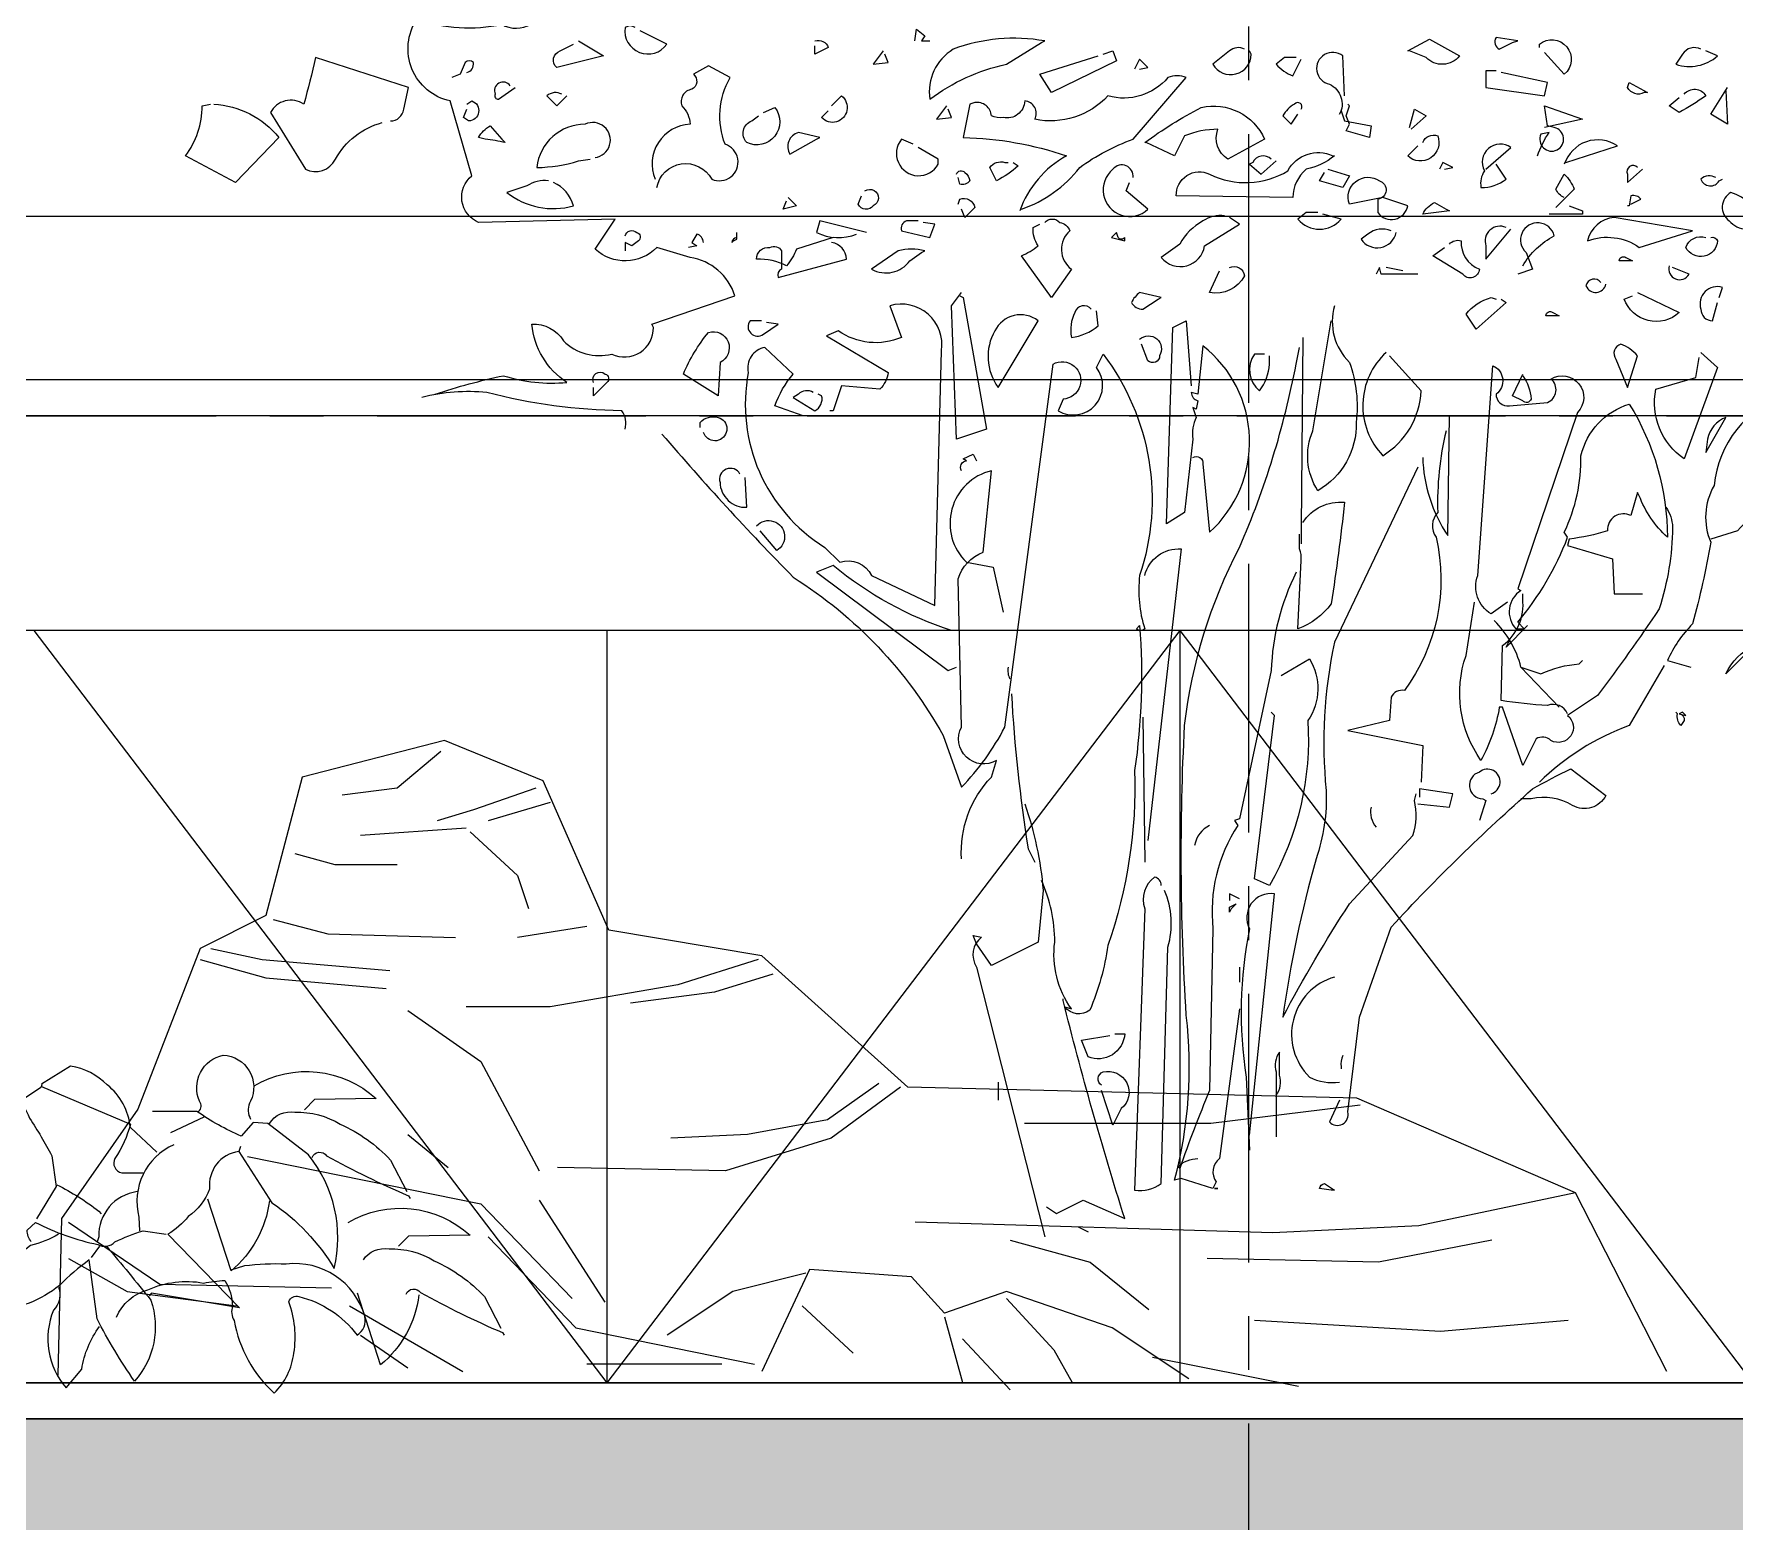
# Model space of a CAD drawing. Header units: millimetres. Extents: x -100356 to 314685, y 446 to 1273965.
# Drawn here: x 89852 to 92227, y 256842 to 258919 of the extents above; entities that cross this region are included whole.
import ezdxf
from ezdxf.xclip import XClip

# ---------------------------------------------------------------- set-up
doc = ezdxf.new("R2010")
doc.units = ezdxf.units.MM
doc.header["$XCLIPFRAME"] = 2
doc.linetypes.add('section$0$CENTER', pattern=[2, 1.25, -0.25, 0.25, -0.25])
for name, color, linetype, lineweight in [('@ color hatch', 7, 'Continuous', 13), ('Hatch-wall', 251, 'Continuous', 5), ('section$0$A-_FLORLEVL_E', 7, 'Continuous', 5), ('section$0$NKC_TRUC', 8, 'section$0$CENTER', 13)]:
    doc.layers.add(name, color=color, linetype=linetype, lineweight=lineweight)
for name, color, linetype in [('section$0$FIN', 3, 'Continuous'), ('section$0$KEN', 4, 'Continuous'), ('section$0$NAM', 3, 'Continuous'), ('section$0$STR', 7, 'Continuous'), ('section$0$植栽2', 74, 'Continuous'), ('STR', 7, 'Continuous')]:
    doc.layers.add(name, color=color, linetype=linetype)

# ---------------------------------------------------------------- blocks, each defined once
blk = doc.blocks.new('section$0$grid section')
at = {"layer": 'section$0$NKC_TRUC', "ltscale": 300}
for p, q in [((-141943.9, 93800), (0, 93800)), ((-141943.9, 92400), (0, 92400))]:
    blk.add_line(p, q, dxfattribs=at)
blk = doc.blocks.new('section$0$LANG CAN')
at = {"layer": 'section$0$FIN'}
blk.add_line((252141.8, 98311.6, 0), (237391.7, 98311.6, 0), dxfattribs=at)
at = {"layer": 'section$0$KEN'}
for p, q in [((252141.8, 98261.6, 0), (237391.7, 98261.6, 0)), ((252141.8, 97961.6, 0), (237391.7, 97961.6, 0)), ((252141.8, 96911.5), (237391.7, 96911.5))]:
    blk.add_line(p, q, dxfattribs=at)
at = {"layer": 'section$0$NAM'}
for p, q in [((243891.7, 97961.6, 0), (244691.7, 96911.5)), ((245491.7, 97961.6, 0), (244691.7, 96911.5)), ((244691.7, 97961.6, 0), (244691.7, 96911.5)), ((245491.7, 97961.6, 0), (246291.7, 96911.5)), ((245491.7, 97961.6, 0), (245491.7, 96911.5))]:
    blk.add_line(p, q, dxfattribs=at)
blk = doc.blocks.new('section$0$A$C510C2C19')
for points in [[(794.7, 365.1, 0.349014), (796.4, 384.7, -0.094193), (792.1, 403.4, -0.10907), (854.2, 480), (856.8, 477.4, 0.229584), (848.3, 343.8, -0.100723), (851.7, 326), (841.5, 316.6)], [(233.7, 302.1, 0.4142), (234.5, 312.3, -0.472687), (258.3, 358.3, -0.53009), (285.6, 312.3, 0.260727), (284.7, 296.2), (285.6, 294.5)], [(790.4, 363.4), (709.6, 363.4, 0.189865), (655.9, 336.2), (640.6, 322.6, 0.263535), (650.8, 294.5, 0.133179), (664.5, 280.9, -0.390976), (687.4, 270.6), (695.9, 262.1)], [(1064.5, 302.1, 0.4142), (1065.3, 312.3, -0.472687), (1089.1, 358.3, -0.53009), (1116.4, 312.3, 0.260727), (1115.5, 296.2), (1116.4, 294.5)], [(289, 327.7, -0.32872), (410.7, 314.9), (349.4, 314), (339.2, 303.8)], [(1022.8, 261.3), (996.4, 286, 0.203949), (973.4, 328.5, 0.157364), (936.8, 347.2), (907.9, 329.4, -0.236053), (907, 326), (885.7, 311.5)], [(1119.8, 327.7, -0.32872), (1241.5, 314.9), (1180.2, 314), (1170, 303.8)], [(490, 308.1), (470.4, 318.3, 0.326645), (448.3, 331.1), (399.8, 335.3)], [(499.3, 326.8), (532.5, 299.6, -0.138214), (502.8, 290.2)], [(750.4, 335.3, -0.021851), (817.6, 321.7, 0.099014), (829.6, 320.9, -0.574356), (839.8, 304.7, -0.091064), (833.8, 258.7, 0.045349), (852.5, 217, 0.13649), (874.7, 189.8), (889.1, 184.7)], [(852.5, 326.8, -0.304626), (895.9, 295.3, -0.027878), (918.1, 257.9), (922.3, 227.2), (902.8, 194.9)], [(907.9, 326.8), (996.4, 289.4, -0.08902), (981.1, 255.3, 0.517303), (987.9, 240.9), (1009.1, 240.9)], [(470.4, 317.4), (404, 290.2), (387.9, 277.4), (370, 286.8, -0.472885), (407.4, 292.8)], [(818.5, 320.9, -0.210098), (763.2, 295.3, 0.080353), (712.1, 271.5, 0.306458), (690.8, 248.5), (679.8, 234.9), (671.3, 234.9)], [(570, 299.6), (575.9, 240, -0.128555), (534.2, 191.5, -0.566177), (520.6, 200), (514.7, 216.2)], [(647.4, 299.6, -0.110031), (705.3, 284.3, -0.37883), (728.3, 286), (731.7, 284.3)], [(1104.5, 262.1), (1137.6, 211.1, -0.107803), (1199.8, 145.5, 0.230988), (1174.2, 258.7), (1133.4, 290.2), (1118.9, 291.1), (1107, 277.4, -0.051575), (1062.8, 302.1), (1018.5, 302.1)], [(1135.1, 290.2, -0.301208), (1160.6, 301.3, -0.145798), (1205.7, 289.4, -0.098267), (1255.9, 253.6), (1272.1, 222.1)], [(241.5, 282.6, 0.442368), (250.8, 263.8), (252.5, 263)], [(421.9, 204.3), (375.1, 167.7, -0.142853), (353.8, 178.7), (308.7, 211.1, 0.217575), (301.1, 232.3, -0.386597), (302.8, 240.9, -0.209564), (293.4, 268.9, -0.568176), (325.7, 277.4, -0.587173), (336.8, 256.2)], [(462.8, 250.2, 0.212204), (444, 253.6), (409.1, 252.8, -0.720749), (383.6, 257.9), (387.9, 274.9)], [(661.9, 280.9, 0.189377), (671.3, 233.2), (667, 200), (650, 188.1), (650, 186.4)], [(713.7, 279.2, -0.206497), (726, 246.4, 0.075821), (728.6, 237.5), (723.1, 220.9)], [(130.8, 234.9, 0.03952), (98.5, 260.4, 0.257141), (66.2, 255.3, -0.03508), (80.6, 217.9), (78.9, 213.6)], [(151.3, 201.7, -0.449051), (152.1, 211.1, 0.125443), (163.2, 233.2), (204, 265.5, 0.401047), (135.1, 240, 0.163773), (127.4, 216.2)], [(495.9, 268.9), (461.9, 248.5), (434.7, 203.4), (440.6, 185.5, 0.01915), (515.5, 217.9), (523.2, 227.2)], [(589, 205.5, 0.046661), (591.6, 223.4, 0.079254), (580.9, 239.6, 0.108246), (535.4, 262.6, 0.252808), (533.3, 248.1, 0.063705), (541.4, 218.7, 0.099014), (546.9, 212.3), (556.7, 202.6)], [(589, 250.2, 0.067581), (575.4, 260.9), (571.1, 260.9)], [(592.9, 223.4, 0.04306), (606, 234.1, 0.156006), (600.9, 250.6, 0.135742), (598, 255.8), (589, 250.2, -0.113541), (586.5, 237.9), (585.2, 237)], [(833.8, 255.3), (780.2, 220.4, -0.101242), (748.7, 215.3), (708.7, 204.3, -0.189941), (687.4, 211.9, -0.264252), (681.5, 231.5), (680.6, 234.9)], [(766.5, 257, -0.138168), (728.6, 216.2), (722.6, 219.2), (719.7, 211.9)], [(729.4, 238.3, 0.0103), (770.7, 263.8, -0.4142), (776.3, 262.1, -0.105515), (769.4, 240, -0.169922), (757.1, 216.2), (755.8, 214.1)], [(775.4, 263.4, -0.012817), (744.8, 243), (739.7, 239.6)], [(1039.8, 268.9, 0.366302), (1004.9, 196.6), (1005.7, 183)], [(1106.2, 267.2), (1104.5, 262.1, 0.41008), (1075.5, 224.7, -0.148804), (1054.2, 197.4, -0.087555), (1033.8, 179.6), (1105.3, 106.4), (1017.6, 120.9), (1015.1, 118.3)], [(1177.6, 256.2, -0.587067), (1192.1, 257.9, 0.025208), (1273.8, 217.9), (1275.5, 215.3)], [(606, 199.6), (589, 204.3), (578.4, 198.3, 0.171524), (551.6, 240.4), (546, 243.8)], [(575.9, 249.4, -0.08551), (593, 227.2, 0.4142), (604, 221.3, 0.17395), (612.5, 203.4, -0.18573), (650.8, 183.8), (665.3, 151.5)], [(681.4, 239.6, -0.029968), (669.9, 246.8, 0.302765), (666.5, 247.7, 0.099014), (663.1, 243.4), (681.8, 220.9), (683.1, 220.4), (695, 203.8), (693.7, 201.7)], [(161.5, 225.5, -0.032883), (210, 220.4), (233.8, 202.6)], [(541.4, 217.9, 0.029037), (517.1, 223.8, 0.145218), (480.5, 206.8), (477.1, 205.5)], [(566.6, 222.1, 0.188675), (595.5, 200.9), (602.3, 200.9)], [(629, 233.2, 0.257919), (619.2, 223.8), (618.4, 222.6)], [(784.5, 222.1), (813.4, 204.3, -0.148804), (855.1, 210.2)], [(923.2, 228.9, -0.052948), (964.9, 202.6), (967.4, 200)], [(1003.2, 222.1, 0.383606), (964.9, 177), (963.2, 171.9)], [(260.2, 160.9, 0.228485), (228.7, 188.1, 0.153412), (173.4, 194.9, 0.03476), (152.1, 197.4, 0.136078), (144.5, 171.9, -0.226822), (142.8, 157.4, -0.168655), (102.8, 85.1, -0.166977), (83.2, 125.1, -0.132034), (88.3, 176.2, 0.4142), (78.1, 181.3, 0.176117), (20.2, 143, -0.333328), (12.5, 161.7, -0.370255), (90.8, 213.6, -0.04158), (132.5, 211.9), (146.2, 207.7)], [(484, 118.3, 0.011108), (449.1, 154, 0.17128), (387, 164.3, -0.45993), (373.4, 170.2, -0.170471), (383.6, 198.3, -0.298218), (425.3, 204.3), (434.7, 204.3)], [(812.5, 204.3, -0.109406), (803.2, 176.2, 0.033295), (777.6, 152.3), (775.1, 146.4, 0.201859), (707.9, 154, 0.059891), (669.6, 146.4), (667, 148.1, -0.38205), (659.3, 138.7, -0.310211), (620.2, 126, 0.250366), (597.2, 106.4)], [(610, 204.3, 0.514618), (604, 191.5), (604, 182.1)], [(692.5, 206.8, 0.033691), (681.5, 188.1), (686.6, 179.6)], [(754.7, 215.3, 0.147888), (779.3, 195.7, -0.548935), (787, 194.9, 0.055481), (822.8, 176.2), (846.6, 185.5), (855.1, 179.6)], [(1135.1, 212.8, -0.189499), (1096.8, 143), (1073.8, 214.5)], [(1213.5, 191.4, -0.32872), (1335.2, 178.6), (1273.9, 177.8), (1263.7, 167.6)], [(175.1, 194.9), (204, 144.7, -0.172211), (205.7, 95.3), (201.5, 91.1)], [(341.9, 154.9, 0.180038), (317.2, 176.2, 0.039429), (284.9, 194.9), (276.4, 194.9)], [(535.9, 191.5, 0.104645), (563.2, 124.3)], [(674.7, 148.9, -0.055374), (688.3, 180.4, 0.050323), (715.5, 194.9, -0.220352), (755.5, 178.7), (776.8, 156.6)], [(870.4, 191.5, 0.18956), (851.7, 170.2), (843.2, 145.5)], [(897.6, 171.9, -0.15036), (893.4, 183.8), (901.9, 191.5, 0.070404), (964, 169.4, 0.33432), (981.1, 171.9, -0.048264), (1009.1, 183), (1032.1, 179.6)], [(579.3, 121.7), (604.9, 179.6, -0.187164), (660.2, 145.5), (664.5, 145.5)], [(924.9, 179.6, -0.068573), (896.8, 168.5), (860.2, 139.6), (856.8, 139.6)], [(143.6, 160.9, 0.024628), (193.8, 96.2), (204.9, 87.7)], [(332.5, 115.7, 0.090576), (285.7, 114.9, -0.006271), (259.3, 113.2), (254.2, 125.1), (290.8, 152.3), (345.3, 154), (368.3, 144.7, 0.068298), (377.6, 130.2), (395.5, 127.7), (398.9, 128.5), (399.8, 126), (427, 106.4, -0.125), (453.4, 98.7), (450, 87.7)], [(376.8, 167.7, -0.240295), (368.3, 147.2), (367.4, 145.5)], [(972.5, 167.7, -0.007782), (1016.8, 114, -0.272308), (1000.6, 33.2, -0.034164), (963.2, 95.3), (955.5, 154, 0.047058), (925.7, 128.5, -0.158249), (861.1, 103.8), (846.6, 103)], [(1228.8, 154, -0.301208), (1254.4, 165, -0.145798), (1299.5, 153.1, -0.098267), (1349.7, 117.4), (1365.8, 85.9)], [(467.9, 133.6, -0.162277), (433, 139.6), (403.2, 136.2), (400.6, 131.9)], [(776.8, 147.2, 0.05426), (770, 114), (776.8, 108.9), (781.1, 110.6)], [(784.5, 101.3, -0.350769), (791.3, 120, -0.222488), (845.7, 144.7, -0.062256), (855.1, 138.7), (843.2, 111.5, -0.436478), (844, 97.9)], [(982.5, 97, -0.228485), (1014, 124.2, -0.153412), (1069.3, 131, -0.03476), (1090.6, 133.6, -0.136078), (1098.3, 108, 0.226822), (1100, 93.6, 0.168655), (1140, 21.2, 0.166977), (1159.5, 61.2, 0.132034), (1154.4, 112.3, -0.4142), (1164.6, 117.4, -0.176117), (1222.5, 79.1, 0.333328), (1230.2, 97.8, 0.370255), (1151.9, 149.8, 0.04158), (1110.2, 148), (1096.6, 143.8)], [(26.4, 113.2), (55.3, 124.3, -0.273697), (78.3, 111.5, -0.236053), (87.7, 101.3), (89.4, 97)], [(370.8, 122.6), (335.9, 114), (290.8, 50.2), (299.3, 27.2, -0.025269), (364, 75.7)], [(376.8, 130.2, 0.209335), (367.4, 99.6, 0.045135), (364.9, 74.9), (403.2, 25.5), (410, 23.8, 0.11853), (426.2, 94.5), (425.3, 106.4)], [(537.6, 113.2), (566.6, 124.3, -0.273697), (589.6, 111.5, -0.236053), (598.9, 101.3), (600.6, 97)], [(634.7, 124.3), (619.3, 92.8, -0.091522), (622.8, 68.9), (671.3, 66.4)], [(924.9, 126.8, -0.29039), (919.8, 103.8, 0.287994), (932.5, 26.4), (947.9, 45.1, -0.119293), (965.7, 87.7)], [(1284.2, 119.1, -0.189499), (1245.9, 49.3), (1222.9, 120.8)], [(1271.4, 119.9, -0.587067), (1285.8, 121.6, 0.025208), (1367.5, 81.6), (1369.3, 79.1)], [(15.3, 108.9, -0.4142), (29.8, 108.1), (54.5, 92.8, -0.123093), (29.8, 80, 0.156387), (2.6, 52.8), (0, 51.1)], [(435.5, 105.5, 0.130051), (454.2, 82.6, -0.178345), (462.8, 68.9)], [(526.6, 108.9, -0.4142), (541.1, 108.1), (565.7, 92.8, -0.123093), (541.1, 80, 0.156387), (513.8, 52.8), (511.3, 51.1)], [(621.9, 87.7), (660.2, 86.8), (677.2, 71.5, 0.5), (677.2, 64.7), (712.1, 45.1, 0.162277), (718.1, 49.4), (718.9, 46.8), (735.9, 38.3), (713.8, 13.6), (720.6, 6, -0.62767), (757.2, 5.1), (758.1, 6)], [(706.2, 73.2, 0.162277), (710.4, 86, 0.123093), (717.2, 91.1, -0.345856), (740.2, 81.7, 0.236053), (763.2, 75.7, 0.308121), (798.1, 68.1, -0.174149), (809.1, 54.5), (833.8, 31.5)], [(4.3, 53.6, 0.084976), (53.6, 59.6, -0.560455), (55.3, 32.3, 0.122009), (46, 17)], [(515.5, 53.6, 0.084976), (564.9, 59.6, -0.560455), (566.6, 32.3, 0.122009), (557.2, 17)], [(770.8, 38.3, -0.124252), (837.2, 26.4), (837.2, 27.2), (849.1, 11.1)], [(757.2, 0, -0.297607), (767.4, 14.5, -0.116623), (788.7, 15.3), (789.6, 14.5)]]:
    blk.add_lwpolyline(points, format="xyb")
for points in [[(1069.6, 296.2), (1036.4, 280.9)], [(241.5, 271.5), (207.4, 265.5)], [(324, 277.4), (307.9, 259.6), (297.6, 261.3)], [(487.4, 286.8), (416.8, 269.8), (410, 265.5)], [(705.3, 284.3), (707.9, 273.2)], [(293.4, 262.1), (282.3, 262.1)], [(575.9, 240.9), (584.5, 240.9)], [(299.3, 234.9), (268.7, 237.4)], [(597.2, 222.1), (581.9, 206.8)], [(606, 233.2), (623.1, 231.5)], [(235.5, 185.5), (236.4, 201.7), (254.2, 211.9)], [(308.7, 210.2), (290, 196.6)], [(518.4, 202.6), (520.1, 204.3)], [(642.6, 205.5), (650.7, 206.8)], [(711.3, 204.3), (713.8, 194.9)], [(741.1, 212.8), (729.1, 194.9)], [(765.7, 216.2), (752.1, 185.5)], [(787.9, 218.7), (781.9, 198.3)], [(667.9, 200.9), (678.9, 190.6)], [(965.7, 167.7), (957.2, 156.6)], [(709.6, 88.5), (707.9, 93.6), (717.2, 92.8), (717.2, 91.1)], [(747.9, 75.7), (747, 60.4), (722.3, 56.2), (719.8, 51.9)], [(62.1, 41.7), (86, 38.3)], [(573.4, 41.7), (597.2, 38.3)], [(781.9, 38.3), (784.5, 17)]]:
    blk.add_lwpolyline(points)
blk = doc.blocks.new('section$0$A$C2DFA36FA')
for points in [[(0, 18.2), (91, 196.4), (309.3, 290.9), (756.9, 301.8), (902.5, 432.8), (1055.3, 458.2), (1120.8, 607.3), (1219.1, 647.3), (1361, 611), (1397.4, 472.8), (1462.9, 440), (1524.8, 280), (1601.2, 170.9), (1604.8, 14.5)], [(1222.7, 636.4), (1266.4, 600), (1321, 592.8)], [(1128.1, 600), (1190, 578.2), (1226.4, 567.3)], [(1113.6, 585.5), (1175.4, 567.3)], [(1197.3, 560), (1302.8, 552.8)], [(1193.6, 556.4), (1146.3, 512.8), (1135.4, 480)], [(1368.3, 534.6), (1328.3, 523.7), (1266.4, 523.7)], [(1077.2, 461.9), (1146.3, 450.9)], [(1390.1, 469.1), (1335.5, 454.6), (1208.2, 450.9)], [(906.1, 429.1), (986.2, 403.7), (1113.6, 381.8), (1197.3, 381.8)], [(1452, 440), (1401, 429.1), (1273.7, 418.2)], [(1462.9, 429.1), (1397.4, 410.9), (1277.3, 400)], [(891.6, 414.6), (949.8, 396.4), (1033.5, 385.5)], [(1255.5, 378.2), (1182.7, 327.3), (1124.5, 218.2)], [(786, 305.5), (837, 269.1), (917, 254.6), (993.5, 250.9)], [(764.2, 301.8), (833.3, 250.9), (938.9, 218.2), (1106.3, 221.8)], [(305.7, 283.7), (454.9, 265.5), (640.5, 265.5)], [(1255.5, 254.6), (1215.4, 221.8)], [(1415.6, 232.7), (1182.7, 185.5), (1091.7, 90.9)], [(91, 196.4), (91, 196.4)], [(91, 196.4), (247.5, 163.6), (393, 156.4), (749.6, 167.3)], [(1124.5, 189.1), (1059, 87.3)], [(1175.4, 152.7), (1088.1, 61.8), (909.8, 25.5)], [(1593.9, 167.3), (1502.9, 105.5), (1331.9, 101.8)], [(174.7, 149.1), (287.5, 127.3), (458.5, 130.9)], [(655, 149.1), (575, 127.3), (516.7, 80)], [(476.7, 10.9), (553.1, 61.8), (658.7, 98.2), (720.5, 76.4), (753.3, 112.7), (855.2, 120), (902.5, 18.2)], [(1593.9, 130.9), (1535.7, 98.2), (1426.5, 83.6)], [(858.8, 116.4), (931.6, 98.2), (997.1, 54.5)], [(658.7, 90.9), (611.4, 40), (593.2, 7.3)], [(98.3, 69.1), (225.6, 58.2), (411.2, 69.1)], [(720.5, 72.7), (702.3, 7.3)], [(862.5, 83.6), (811.5, 36.4)], [(1313.7, 83.6), (1200.9, 18.2)], [(702.3, 50.9), (655, 0)], [(1302.8, 54.5), (1255.5, 21.8)], [(513.1, 32.7), (367.5, 3.6)], [(942.5, 25.5), (1077.2, 25.5)]]:
    blk.add_lwpolyline(points)
blk = doc.blocks.new('section$0$A$C07C5541A')
for points in [[(2182.2, 840.3, 0.028854), (2114.1, 858.6, -0.099014), (2051, 851.9, 0.227432), (2085.9, 910.1, 0.276978), (2054.3, 893.5, -0.265564), (2006.1, 880.2, -0.560715), (1964.6, 906.8), (1966.3, 910.1), (1883.3, 938.3, -0.285431), (1928.1, 976.5), (1961.3, 986.5, 0.404877), (2022.8, 984.8), (2002.8, 1014.7), (2139, 1011.4, 0.570038), (2145.6, 1057.9), (2167.2, 1132.6, 0.530762), (2200.5, 1214, -0.137939), (2115.8, 1209, -0.618027), (2074.2, 1235.6, -0.039932), (2047.7, 1275.4, -0.714279), (2070.9, 1275.4), (2129, 1257.2), (2130.7, 1278.8), (2139, 1278.8)], [(1982.9, 1205.7, -0.333328), (1992.9, 1205.7, -0.786774), (1951.3, 1189.1), (1977.9, 1202.4)], [(1081.1, 1185.8), (1081.1, 1189.1, 0.996338), (1056.2, 1159.2), (1076.1, 1180.8)], [(1107.7, 1190.7), (1102.7, 1192.4), (1124.3, 1195.7, -0.4142), (1121, 1184.1), (1107.7, 1190.7)], [(1210.7, 1182.4), (1212.3, 1182.4), (1190.7, 1194.1), (1160.8, 1177.4, 0.449051), (1194.1, 1175.8), (1210.7, 1182.4)], [(1577.7, 1190.7), (1574.4, 1192.4, -0.135239), (1665.7, 1184.1, -0.300735), (1689, 1134.3, 0.110443), (1612.6, 1169.1), (1577.7, 1190.7)], [(1803.5, 1192.4, 0.4142), (1790.3, 1185.8), (1803.5, 1179.1), (1803.5, 1187.4)], [(2039.4, 1192.4), (2014.5, 1177.4), (2061, 1165.8, 0.582718), (2057.6, 1182.4), (2044.3, 1189.1)], [(920, 1184.1, -0.401794), (938.3, 1179.1), (944.9, 1169.1, -0.263626), (903.4, 1177.4), (915.1, 1182.4)], [(1275.4, 1137.6), (1277.1, 1177.4, -1.2724), (1290.4, 1149.2, 0.433731), (1280.4, 1119.3), (1278.8, 1122.6), (1275.4, 1112.7), (1248.9, 1107.7), (1250.5, 1096.1), (1273.8, 1102.7), (1270.4, 1109.4), (1273.8, 1117.7), (1270.4, 1127.6), (1272.1, 1129.3)], [(1323.6, 1175.8), (1335.2, 1175.8), (1343.5, 1169.1, -0.116058), (1326.9, 1157.5), (1318.6, 1174.1)], [(1375.1, 1184.1, -0.323349), (1390, 1182.4), (1406.6, 1169.1, -0.766891), (1368.4, 1179.1), (1370.1, 1182.4)], [(2150.6, 1160.8, -0.350769), (2144, 1170.8, -0.4142), (2152.3, 1170.8), (2157.3, 1159.2), (2165.6, 1155.9)], [(2227, 1112.7, -0.386597), (2213.7, 1124.3), (2208.8, 1145.9), (2301.8, 1175.8, 0.016891), (2313.4, 1129.3, -0.447098), (2346.6, 1121), (2311.7, 1064.5, -0.4142), (2281.8, 1074.5, 0.201935), (2235.3, 1111)], [(1597.6, 1024.7, -0.146759), (1539.5, 1066.2, 0.073212), (1486.3, 1094.4), (1433.2, 1155.9, -0.183273), (1451.5, 1155.9, 0.295303), (1511.3, 1137.6, 0.261124), (1584.3, 1114.3, -0.535172), (1594.3, 1132.6, 0.467392), (1615.9, 1116, 0.123093), (1627.5, 1117.7, -0.441483), (1644.1, 1130.9), (1649.1, 1129.3), (1655.7, 1096.1, 0.078186), (1552.8, 1077.8, -0.18045), (1599.3, 1023)], [(1961.3, 1046.3, 0.704712), (1906.5, 1054.6, -1.057755), (1893.2, 1089.4, 0.223801), (1888.2, 1155.9), (1909.8, 1167.5), (1924.8, 1159.2, 0.548935), (1926.4, 1144.2, -0.468369), (1936.4, 1127.6, 0.197815), (1928.1, 1109.4, -0.517639), (1963, 1054.6)], [(936.6, 1139.3, 0.535172), (915.1, 1137.6, 0.023788), (941.6, 1121), (951.6, 1127.6), (941.6, 1135.9)], [(976.5, 1140.9, 0.4142), (993.1, 1145.9), (991.4, 1150.9), (973.2, 1140.9), (976.5, 1140.9)], [(1786.9, 1127.6), (1777, 1137.6, 1.086792), (1796.9, 1116), (1790.3, 1122.6)], [(2056, 1139.3, -0.323349), (2070.9, 1137.6), (2061, 1127.6), (2051, 1137.6)], [(2107.5, 1147.6, -0.92012), (2122.4, 1139.3, -0.618027), (2119.1, 1134.3), (2102.5, 1145.9)], [(1082.8, 1077.8, 0.080856), (1071.2, 1101.1), (1079.5, 1099.4, -2.850769), (1066.2, 1106), (1072.8, 1107.7), (1076.1, 1127.6), (1037.9, 1114.3), (1076.1, 1106)], [(1318.6, 1124.3, -1), (1325.3, 1129.3, -0.155243), (1336.9, 1117.7), (1328.6, 1109.4), (1321.9, 1119.3)], [(1473.1, 1091.1), (1474.7, 1091.1, 0.037811), (1418.3, 1126, 0.359619), (1355.1, 1094.4), (1391.7, 1074.5, 0.369919), (1401.6, 1104.4, -0.096176), (1434.9, 1097.7), (1444.8, 1077.8), (1473.1, 1091.1)], [(1855, 1121), (1843.4, 1126, 0.792007), (1871.6, 1091.1, 0.528915), (1866.6, 1112.7), (1860, 1117.7)], [(2150.6, 1129.3), (2145.6, 1132.6, 0.838196), (2149, 1112.7), (2154, 1116), (2150.6, 1124.3)], [(2403.1, 1129.3, 0.214859), (2338.3, 1096.1), (2381.5, 1051.2), (2431.3, 1077.8, -0.162277), (2414.7, 1127.6), (2406.4, 1129.3)], [(2022.8, 1076.1, -1.166656), (2032.7, 1109.4, -0.384018), (2080.9, 1066.2, -0.071945), (2039.4, 1072.8), (2027.7, 1074.5)], [(2115.8, 1094.4), (2112.4, 1091.1, -0.027756), (2132.4, 1094.4), (2139, 1096.1, 0.155243), (2127.4, 1107.7), (2115.8, 1094.4)], [(1054.6, 1071.2), (1003.1, 1087.8, -0.498581), (1056.2, 1069.5)], [(1134.3, 1064.5), (1109.4, 1086.1, -0.797821), (1135.9, 1062.9, -0.192581), (1139.3, 1046.3, -0.173203), (1114.3, 1054.6), (1124.3, 1069.5)], [(1197.4, 1091.1, 0.4142), (1182.4, 1097.7, 0.795181), (1212.3, 1077.8), (1202.4, 1087.8)], [(1705.6, 1089.4), (1717.2, 1094.4, -1.097076), (1680.6, 1069.5), (1680.6, 1074.5), (1700.6, 1086.1)], [(1801.9, 1094.4), (1798.6, 1096.1), (1820.1, 1101.1, -0.5), (1828.5, 1079.5), (1801.9, 1094.4)], [(1287.1, 1077.8), (1285.4, 1077.8, 0.118973), (1313.6, 1064.5, -0.215668), (1326.9, 1036.3), (1443.2, 1037.9, 0.569794), (1409.9, 1059.5, -0.255783), (1331.9, 1062.9, 0.400162), (1287.1, 1077.8)], [(1348.5, 1074.5, -0.526016), (1366.8, 1071.2), (1370.1, 1069.5), (1358.5, 1059.5), (1343.5, 1072.8)], [(1486.3, 1056.2, -0.757538), (1506.3, 1064.5, -1.042526), (1471.4, 1024.7), (1493, 1042.9), (1489.7, 1051.2)], [(1605.9, 1071.2), (1600.9, 1067.8, 0.058136), (1622.5, 1052.9), (1629.2, 1066.2, 0.333328), (1614.2, 1071.2), (1610.9, 1071.2)], [(905.1, 1056.2, -0.323349), (920, 1054.6, -0.639832), (901.8, 1052.9), (898.4, 1054.6)], [(983.1, 1066.2, -0.872879), (993.1, 1059.5), (993.1, 1051.2), (978.2, 1064.5)], [(1056.2, 1036.3, 0.199997), (1064.5, 1044.6), (1056.2, 1059.5, 0.105927), (1046.3, 1044.6), (1064.5, 1026.3)], [(1237.2, 1036.3), (1270.4, 1029.6, 0.742538), (1240.6, 1052.9, 0.816528), (1242.2, 1034.6), (1242.2, 1021.3, -0.659393), (1212.3, 1028), (1237.2, 1036.3)], [(1662.4, 1059.5, 0.618027), (1654.1, 1061.2, 0.236053), (1649.1, 1052.9, 0.302765), (1659.1, 1049.6), (1660.7, 1056.2)], [(2069.3, 1052.9, -0.18132), (2090.8, 1047.9), (2110.8, 1041.3, -0.240906), (2044.3, 1028, -0.225418), (2064.3, 1051.2)], [(890.1, 1041.3, -0.546783), (891.8, 1013, -0.43013), (856.9, 1011.4, -0.209961), (890.1, 1041.3)], [(989.8, 1029.6), (979.8, 1034.6, -0.302765), (989.8, 1037.9), (991.4, 1028), (993.1, 1028)], [(1660.7, 1029.6), (1659.1, 1034.6, 0.480621), (1644.1, 1026.3), (1654.1, 1016.4), (1657.4, 1024.7)], [(1753.7, 1042.9, 1.10878), (1745.4, 1028, 0.561981), (1760.4, 1029.6), (1757, 1037.9)], [(1174.1, 1024.7), (1170.8, 1023), (1197.4, 1019.7, 0.155243), (1185.8, 1031.3), (1174.1, 1024.7)], [(1302, 1021.3), (1313.6, 1021.3), (1321.9, 1014.7, -0.463791), (1278.8, 1014.7), (1297, 1019.7)], [(1395, 1018, -0.18132), (1416.6, 1013, -0.142853), (1439.8, 989.8), (1458.1, 976.5, -0.648468), (1414.9, 988.1), (1380.1, 1009.7), (1390, 1016.4)], [(928.3, 1003.1), (1006.4, 1016.4, -0.329758), (1033, 993.1, 0.250717), (981.5, 986.5), (928.3, 1003.1)], [(1097.7, 968.2, 0.136627), (1066.2, 998.1, -1.340546), (1094.4, 981.5), (1087.8, 964.9), (1102.7, 959.9)], [(1114.3, 1006.4, -0.661377), (1134.3, 988.1), (1134.3, 974.8), (1109.4, 1004.7)], [(1228.9, 1003.1, -0.268112), (1252.2, 999.8), (1258.8, 994.8, -0.669678), (1223.9, 1001.4)], [(1507.9, 996.4), (1494.6, 993.1), (1494.6, 996.4, 0.5), (1501.3, 996.4), (1502.9, 1001.4), (1507.9, 996.4)], [(1574.4, 1011.4, 0.449051), (1559.4, 1011.4, 0.291199), (1549.4, 1003.1, -0.477066), (1547.8, 964.9), (1567.7, 936.6), (1597.6, 978.2, -0.062256), (1581, 988.1, 0.162277), (1586, 1006.4), (1579.3, 1009.7)], [(1700.6, 1013), (1712.2, 1013, -0.4142), (1717.2, 1003.1), (1689, 996.4), (1684, 1009.7), (1695.6, 1011.4)], [(1752.1, 1001.4), (1798.6, 1013), (1801.9, 1001.4, -0.212555), (1762, 999.8)], [(1881.6, 996.4, -0.333328), (1886.6, 991.4), (1884.9, 993.1), (1881.6, 994.8), (1881.6, 1001.4)], [(1992.9, 998.1, 0.566177), (1981.2, 1001.4, 0.618027), (1979.6, 993.1), (1986.2, 988.1), (1992.9, 991.4), (1992.9, 983.1)], [(910.1, 996.4, 0.4142), (903.4, 993.1, 0.763794), (935, 986.5, 0.4142), (915.1, 996.4)], [(1170.8, 989.8, 0.302765), (1159.2, 993.1, -0.323349), (1140.9, 964.9, 0.697281), (1157.5, 959.9), (1187.4, 978.2), (1175.8, 986.5)], [(1697.3, 981.5), (1693.9, 983.1, -0.126938), (1720.5, 983.1), (1747.1, 964.9, -0.383194), (1708.9, 973.2), (1697.3, 981.5)], [(1785.3, 996.4), (1821.8, 984.8, 0.062256), (1831.8, 968.2, -0.13028), (1861.7, 974.8, 0.463791), (1848.4, 986.5, 0.4142), (1836.8, 983.1), (1836.8, 964.9, -0.4142), (1840.1, 956.6), (1772, 974.8, -0.366302), (1786.9, 991.4)], [(1914.8, 991.4, -0.343094), (1921.5, 999.8), (1926.4, 991.4), (1921.5, 988.1), (1929.8, 986.5)], [(951.6, 968.2, -0.900253), (931.7, 959.9), (948.3, 966.5)], [(989.8, 973.2), (1001.4, 973.2, 0.618027), (994.8, 976.5), (988.1, 973.2), (989.8, 973.2)], [(1390, 966.5, 0.523941), (1375.1, 958.2, 0.332581), (1409.9, 941.6), (1400, 963.2)], [(1019.7, 951.6, -0.659393), (1034.6, 948.3, -0.746674), (1014.7, 949.9)], [(901.8, 936.6), (898.4, 946.6, -0.618027), (920, 925, -0.428558), (908.4, 913.4), (903.4, 931.7)], [(983.1, 941.6), (941.6, 921.7, 0.536621), (996.4, 935), (988.1, 938.3)], [(1119.3, 935), (1114.3, 931.7), (1144.2, 905.1), (1154.2, 920, 0.158264), (1129.3, 936.6), (1124.3, 935)], [(1461.4, 935), (1458.1, 936.6), (1479.7, 941.6, -0.099014), (1488, 931.7, -0.276978), (1476.4, 925), (1461.4, 935)], [(825.4, 847, 0.5), (832, 858.6), (773.9, 921.7, 0.527451), (835.3, 840.3, -0.289047), (906.8, 749, -0.238373), (910.1, 692.5, 0.023788), (928.3, 611.1, -0.09346), (953.3, 574.6), (930, 568)], [(1062.9, 918.4), (1074.5, 918.4, 0.618027), (1067.8, 921.7), (1061.2, 918.4), (1062.9, 918.4)], [(1285.4, 928.3, -0.276978), (1270.4, 871.9, 0.116058), (1263.8, 812.1, 0.276978), (1302, 744, 0.248367), (1307, 803.8), (1288.7, 913.4)], [(1527.9, 925, -0.582718), (1544.5, 921.7, -0.162277), (1547.8, 896.8, -0.149368), (1521.2, 908.4), (1522.9, 923.4)], [(1620.9, 847), (1581, 913.4, -0.472687), (1624.2, 903.4, -0.293182), (1620.9, 847)], [(1815.2, 818.7), (1843.4, 828.7, 0.096542), (1825.1, 860.3), (1853.4, 886.8, -0.431534), (1870, 861.9, -0.311569), (1793.6, 687.5), (1778.6, 672.6, 0.380188), (1747.1, 659.3), (1684, 629.4), (1677.3, 883.5, -0.551483), (1728.8, 928.3), (1717.2, 896.8, 0.260452), (1780.3, 903.4), (1791.9, 898.4), (1730.5, 861.9, 0.173203), (1738.8, 845.3), (1777, 848.6), (1785.3, 823.7), (1788.6, 823.7)], [(1426.6, 777.2, 0.618027), (1416.6, 770.6), (1409.9, 702.5, -0.463791), (1416.6, 888.5), (1421.6, 840.3), (1428.2, 842, -0.343094), (1421.6, 833.7), (1423.2, 825.4), (1426.6, 827), (1423.2, 817.1, -0.162277), (1426.6, 795.5), (1434.9, 722.4), (1453.1, 710.8), (1446.5, 906.8), (1433.2, 913.4), (1428.2, 848.6)], [(1856.7, 913.4), (1868.3, 913.4, -0.882782), (1855, 900.1), (1840.1, 910.1), (1851.7, 911.7)], [(1899.9, 838.7), (1934.7, 860.3, 0.07106), (1909.8, 901.8, 0.933395), (1898.2, 871.9), (1899.9, 838.7)], [(586.2, 875.2), (576.3, 880.2, -0.302765), (586.2, 883.5, 0.236053), (604.5, 858.6), (704.1, 763.9, 0.329605), (744, 792.2, -0.336868), (783.9, 757.3), (812.1, 780.5, -0.455032), (818.7, 730.7, -0.229477), (883.5, 704.1), (910.1, 695.8)], [(993.1, 847), (983.1, 878.5, -0.116058), (999.8, 890.1, -0.535172), (1004.7, 875.2), (993.1, 847)], [(1380.1, 227.5), (1400, 78.1, -0.4142), (1403.3, 54.8), (1406.6, 48.2), (1438.2, 58.1), (1444.8, 56.5, -0.094177), (1433.2, 220.9, 0.02861), (1434.9, 509.8, 0.09137), (1380.1, 687.5, -0.054916), (1323.6, 870.2), (1320.3, 886.8)], [(1479.7, 895.1, 0.855362), (1459.8, 878.5, 0.663971), (1471.4, 873.5), (1478, 890.1)], [(920, 881.8), (903.4, 866.9), (936.6, 775.6, 0.299255), (964.9, 845.3), (925, 856.9), (921.7, 876.9)], [(1112.7, 632.7), (1129.3, 621.1, 0.350769), (1142.6, 659.3), (1127.6, 868.6, 0.587067), (1124.3, 840.3, -0.463791), (1111, 828.7), (1072.8, 832, -0.562729), (1069.5, 855.3, 0.882782), (1042.9, 822.1), (1102.7, 646), (1099.4, 644.4, -0.475967), (1104.4, 606.2), (1096.1, 606.2), (1102.7, 612.8, -0.083969), (1052.9, 697.5), (1056.2, 702.5, -0.116058), (1039.6, 778.9, 0.267624), (991.4, 830.4, 0.137894), (953.3, 697.5, 0.119873), (981.5, 739), (983.1, 742.3), (989.8, 719.1, -0.588394), (1013, 704.1, 0.050583), (1051.2, 695.8), (1052.9, 689.2), (1008.1, 675.9), (1006.4, 641), (978.2, 641)], [(1233.9, 881.8, -0.418976), (1237.2, 778.9, -0.25), (1199, 843.6), (1230.6, 878.5)], [(1355.1, 880.2), (1365.1, 880.2, -0.402649), (1360.1, 843.6, -0.137939), (1350.2, 870.2), (1350.2, 878.5)], [(1956.3, 800.5, -0.016876), (1825.1, 657.6, 0.125793), (1675.7, 499.9), (1657.4, 448.4, -0.073212), (1614.2, 508.2), (1566.1, 870.2, 1.260193), (1556.1, 835.3), (1561.1, 823.7, -0.835312), (1522.9, 866.9), (1516.2, 880.2, 0.248169), (1479.7, 659.3, -0.105927), (1474.7, 606.2, 0.4142), (1483, 606.2), (1479.7, 609.5, 0.054428), (1484.7, 465, 0.091705), (1511.3, 290.6, 0.064667), (1529.5, 225.9, 0.401794), (1554.4, 229.2), (1547.8, 227.5, 0.188629), (1564.4, 293.9, -0.108856), (1577.7, 355.4)], [(1097.7, 858.6, 0.15036), (1089.4, 835.3, 0.618027), (1097.7, 833.7), (1107.7, 838.7), (1097.7, 860.3)], [(2024.4, 851.9, 0.819794), (2012.8, 860.3, 0.618027), (2011.1, 851.9), (2024.4, 838.7), (2024.4, 847)], [(1805.2, 842, -0.323349), (1820.1, 840.3), (1825.1, 837), (1803.5, 823.7, -0.350769), (1796.9, 838.7), (1800.2, 840.3)], [(1992.9, 805.4, -0.236053), (1996.2, 823.7, 0.062256), (2130.7, 842, -0.082748), (2195.5, 837)], [(895.1, 817.1, -0.248367), (913.4, 795.5), (915.1, 782.2), (895.1, 817.1)], [(1197.4, 777.2, -0.141403), (1172.5, 699.2), (1170.8, 818.7)], [(1918.1, 807.1), (1918.1, 812.1, 0.276978), (1899.9, 817.1, 1.407928), (1913.1, 798.8), (1914.8, 802.1)], [(1174.1, 803.8, -0.066971), (1182.4, 722.4, -0.355026), (1184.1, 697.5, 0.219345), (1215.6, 544.7, -0.350769), (1228.9, 538.1), (1230.6, 514.8), (1272.1, 504.9), (1197.4, 489.9), (1199, 453.4)], [(1657.4, 763.9, 0.535172), (1652.4, 773.9), (1655.7, 775.6), (1645.8, 780.5), (1642.5, 773.9)], [(1202.4, 767.3), (1285.4, 592.9, -0.077789), (1293.7, 445.1, 0.092148), (1303.7, 377, -0.033997), (1336.9, 219.2, 0.021851), (1270.4, 332.1), (1207.3, 400.2, -0.142853), (1205.7, 435.1), (1204, 441.8)], [(1657.4, 377, 0.211075), (1627.5, 458.4), (1622.5, 475, 0.756256), (1657.4, 508.2), (1660.7, 656, 0.230438), (1635.8, 682.6), (1627.5, 763.9, -0.591263), (1652.4, 672.6), (1625.8, 667.6), (1615.9, 622.8)], [(1878.3, 760.6, -0.900253), (1898.2, 752.3, -0.420135), (1871.6, 727.4), (1873.3, 757.3)], [(1316.9, 712.4, 0.277878), (1275.4, 732.4, 0.010635), (1288.7, 631.1, 0.143997), (1321.9, 606.2), (1318.6, 674.3, -0.123093), (1320.3, 685.9), (1320.3, 700.8)], [(954.9, 727.4, 0.15036), (948.3, 707.5, 0.07634), (961.6, 626.1, 0.012756), (1023, 539.7), (1052.9, 519.8, 0.923187), (1069.5, 494.9, -0.323349), (1084.4, 496.6), (1097.7, 470), (1117.7, 528.1), (1121, 528.1, 0.083908), (1139.3, 475, 0.240036), (1154.2, 579.6), (1145.9, 632.7)], [(1861.7, 709.1, 1.156067), (1841.7, 684.2), (1858.3, 704.1)], [(1474.7, 659.3, 0.367569), (1438.2, 685.9), (1471.4, 395.3)], [(1323.6, 662.6, -0.10759), (1348.5, 564.6), (1380.1, 416.8), (1385, 415.2), (1381.7, 410.2, -0.174988), (1406.6, 307.2), (1409.9, 146.1, -0.015854), (1439.8, 68.1), (1441.5, 69.8, 0.201935), (1421.6, 78.1)], [(1667.4, 604.5, 0.093567), (1785.3, 669.3), (1801.9, 662.6), (1670.7, 564.6), (1662.4, 568)], [(1052.9, 521.5, -0.4142), (1072.8, 529.8, 0.027893), (1119.3, 534.8), (1117.7, 589.6, -0.2677), (1097.7, 636.1), (1097.7, 641)], [(1061.2, 528.1), (1099.4, 568, -0.13356), (1126, 614.5)], [(851.9, 604.5), (853.6, 602.8, 0.333328), (853.6, 592.9), (860.3, 596.2), (895.1, 561.3, 0.176468), (866.9, 589.6)], [(956.6, 569.6), (991.4, 509.8, -0.106552), (1081.1, 453.4)], [(1099.4, 568), (1079.5, 561.3, 0.092056), (1041.3, 571.3), (1037.9, 574.6)], [(1338.5, 559.7), (1310.3, 576.3, 0.296677), (1312, 514.8, 0.146057), (1350.2, 350.4), (1365.1, 357.1), (1345.2, 519.8), (1348.5, 523.1)], [(1610.9, 568, -0.162277), (1609.2, 556.3)], [(1607.6, 541.4, -0.024704), (1591, 386.9), (1584.3, 373.7)], [(941.6, 521.5, 0.4142), (936.6, 514.8), (940, 509.8, 0.236053), (943.3, 521.5), (944.9, 523.1), (943.3, 521.5)], [(1280.4, 136.2), (1290.4, 114.6, -0.787338), (1272.1, 124.6), (1260.5, 219.2), (1228.9, 308.9, 0.024963), (1087.8, 446.7, 0.017838), (1049.6, 466.7), (1014.7, 440.1, 0.42395), (1047.9, 430.1, -0.192581), (1089.4, 436.8), (1099.4, 436.8)], [(1129.3, 441.8, -1.246613), (1140.9, 463.3, -0.867294), (1137.6, 436.8), (1134.3, 435.1), (1140.9, 415.2)], [(1248.9, 428.5, -0.236053), (1243.9, 408.5)], [(1594.3, 431.8, 0.063034), (1576, 345.4), (1581, 293.9), (1627.5, 270.7), (1642.5, 292.3), (1645.8, 300.6), (1637.5, 298.9, -0.379684), (1642.5, 269), (1574.4, 0)], [(1409.9, 410.2, -0.240036), (1424.9, 390.3)], [(1458.1, 350.4, -0.343094), (1464.8, 358.7, -0.333328), (1474.7, 327.2), (1484.7, 46.5, -0.184021), (1458.1, 53.1), (1451.5, 289, -0.173203), (1454.8, 345.4)], [(1370.1, 101.3), (1345.2, 342.1, -0.61264), (1370.1, 307.2, -0.090683), (1373.4, 159.4), (1370.1, 86.4)], [(1285.4, 259.1, -0.573349), (1310.3, 159.4, -0.162277), (1280.4, 154.4)], [(1572.7, 29.9), (1562.7, 23.3), (1536.2, 36.5), (1494.6, 18.3, 0.015228), (1556.1, 235.8), (1556.1, 237.5)], [(1504.6, 202.6), (1494.6, 202.6, 0.512894), (1531.2, 179.4), (1537.8, 196), (1509.6, 200.9)], [(1277.1, 181, -0.162277), (1278.8, 169.4), (1278.8, 167.7)], [(1343.5, 141.2, -0.236053), (1340.2, 161.1), (1340.2, 184.3, -0.236053), (1343.5, 164.4), (1343.5, 99.6)], [(1517.9, 151.1, 0.618027), (1516.2, 164.4, 0.801453), (1498, 127.9), (1506.3, 111.3), (1517.9, 146.1)], [(1288.7, 46.5), (1300.3, 48.2, 0.333328), (1295.4, 53.1), (1285.4, 46.5), (1288.7, 46.5)]]:
    blk.add_lwpolyline(points, format="xyb")
for points in [[(1703.9, 1192.4), (1702.2, 1204), (1693.9, 1197.4), (1697.3, 1192.4), (1689, 1192.4)], [(1479.7, 1164.2), (1471.4, 1165.8), (1479.7, 1174.1), (1484.7, 1164.2)], [(1516.2, 1179.1), (1506.3, 1182.4), (1502.9, 1172.5), (1567.7, 1140.9), (1579.3, 1159.2), (1521.2, 1177.4)], [(1735.5, 1182.4), (1745.4, 1169.1), (1730.5, 1170.8), (1733.8, 1179.1)], [(1124.3, 1162.5), (1134.3, 1162.5), (1134.3, 1145.9), (1076.1, 1137.6), (1072.8, 1150.9), (1119.3, 1160.8)], [(895.1, 1142.6), (893.5, 1109.4), (910.1, 1119.3), (893.5, 1145.9)], [(1210.7, 1106), (1205.7, 1124.3), (1194.1, 1117.7), (1209, 1104.4)], [(1672.3, 1127.6), (1682.3, 1114.3), (1667.4, 1116), (1670.7, 1124.3)], [(1175.8, 1064.5), (1167.5, 1066.2), (1177.4, 1071.2), (1180.8, 1064.5)], [(1292, 1064.5), (1270.4, 1057.9), (1277.1, 1046.3), (1300.3, 1052.9), (1295.4, 1061.2)], [(1830.1, 1036.3), (1821.8, 1028), (1835.1, 1024.7), (1831.8, 1033)], [(1051.2, 1028), (1037.9, 1023), (1037.9, 1019.7), (1071.2, 1019.7)], [(1202.4, 959.9), (1238.9, 959.9), (1240.6, 966.5), (1243.9, 959.9)], [(1217.3, 963.2), (1233.9, 966.5)], [(1659.1, 938.3), (1655.7, 936.6), (1632.5, 805.4), (1662.4, 795.5), (1667.4, 928.3), (1657.4, 941.6)], [(1316.9, 896.8), (1318.6, 707.5), (1318.6, 690.9)], [(1092.8, 609.5), (1114.3, 587.9), (1111, 594.5), (1109.4, 591.2), (1109.4, 592.9)], [(941.6, 521.5), (935, 519.8), (938.3, 523.1), (941.6, 521.5)], [(1476.4, 518.1), (1474.7, 373.7)], [(1202.4, 431.8), (1170.8, 428.5), (1167.5, 441.8), (1200.7, 446.7), (1200.7, 438.4)], [(1380.1, 337.1), (1390, 342.1), (1390, 335.5)], [(1388.4, 327.2), (1390, 323.8), (1390, 328.8), (1383.4, 332.1), (1388.4, 327.2)], [(1380.1, 269), (1380.1, 254.1)], [(1620.9, 154.4), (1620.9, 136.2)], [(1405, 48.2), (1401.6, 48.2), (1405, 48.2)], [(1541.1, 10), (1531.2, 5)]]:
    blk.add_lwpolyline(points)
blk = doc.blocks.new('section')
at = {"layer": 'Hatch-wall', "ltscale": 0.5}
h = blk.add_hatch(color=256, dxfattribs=at)
h.dxf.hatch_style = 1
h.paths.add_polyline_path([(234510.8, 92400), (234510.7, 93800), (233214.7, 93800), (233214.7, 93600), (234310.7, 93600), (234310.7, 92100), (234510.7, 92100), (234510.7, 92200), (242714.7, 92200), (242714.7, 91900), (243014.7, 91900), (243014.7, 92200), (246014.7, 92200), (246014.7, 91900.1), (246314.7, 91900.1), (246314.7, 92200), (248184.7, 92200), (248184.7, 87100), (248434.7, 87100), (248434.7, 92200.1), (251334.7, 92200.1), (251334.7, 87100), (251584.7, 87100), (251584.7, 92400)])
at = {"layer": 'section$0$FIN'}
blk.add_line((234510.7, 92450), (243014.7, 92450.1, 0), dxfattribs=at)
at = {"layer": 'section$0$NKC_TRUC', "ltscale": 300}
blk.add_line((241410.7, 95993.2), (241410.7, -15127.4), dxfattribs=at)
at = {"layer": 'section$0$STR', "ltscale": 10}
blk.add_lwpolyline([(243014.7, 92200), (246014.7, 92200), (246014.7, 91900.1), (246314.7, 91900.1), (246314.7, 92400), (234310.7, 92400)], dxfattribs=at)
at = {"layer": 'STR', "ltscale": 0.5}
blk.add_lwpolyline([(234310.7, 92100), (234310.7, 92400), (251584.7, 92400), (251584.7, 87100), (251334.7, 87100), (251334.7, 92200.1), (248434.7, 92200.1), (248434.7, 87100), (248184.7, 87100), (248184.7, 92200), (246314.7, 92200), (246314.7, 91900.1), (246014.7, 91900.1), (246014.7, 92200), (243014.7, 92200), (243014.7, 91900), (242714.7, 91900), (242714.7, 92200), (234510.7, 92200), (234510.7, 92100)], close=True, dxfattribs=at)
at = {"layer": 'section$0$A-_FLORLEVL_E'}
blk.add_blockref('section$0$grid section', (298304.7, 0), dxfattribs=at)
at = {"layer": 'section$0$STR'}
ref = blk.add_blockref('section$0$LANG CAN', (-4177, -4461.5, 0), dxfattribs=at)
XClip(ref).set_block_clipping_path([(238687.7463385526, 96911.4611281019), (257266.592817372, 98539.4354425819)])
at = {"layer": 'section$0$植栽2', "yscale": 1.4, "zscale": 1.4}
for name, p, xscale in [('section$0$A$C07C5541A', (243330.1, 92653.8, 0), -1.4), ('section$0$A$C2DFA36FA', (241994.6, 92440.3, 0), -1.4), ('section$0$A$C510C2C19', (238454.3, 92406, 0), 1.4)]:
    blk.add_blockref(name, p, dxfattribs=dict(at, xscale=xscale))

msp = doc.modelspace()

# ---------------------------------------------------------------- block references
at = {"layer": '@ color hatch', "ltscale": 0.5}
ref = msp.add_blockref('section', (-149862.3, 164586), dxfattribs=at)
XClip(ref).set_block_clipping_path([(169394.0948857647, -24157.8838648469), (313883.7615168951, 101394.6180912155)])

doc.saveas('drawing.dxf')
